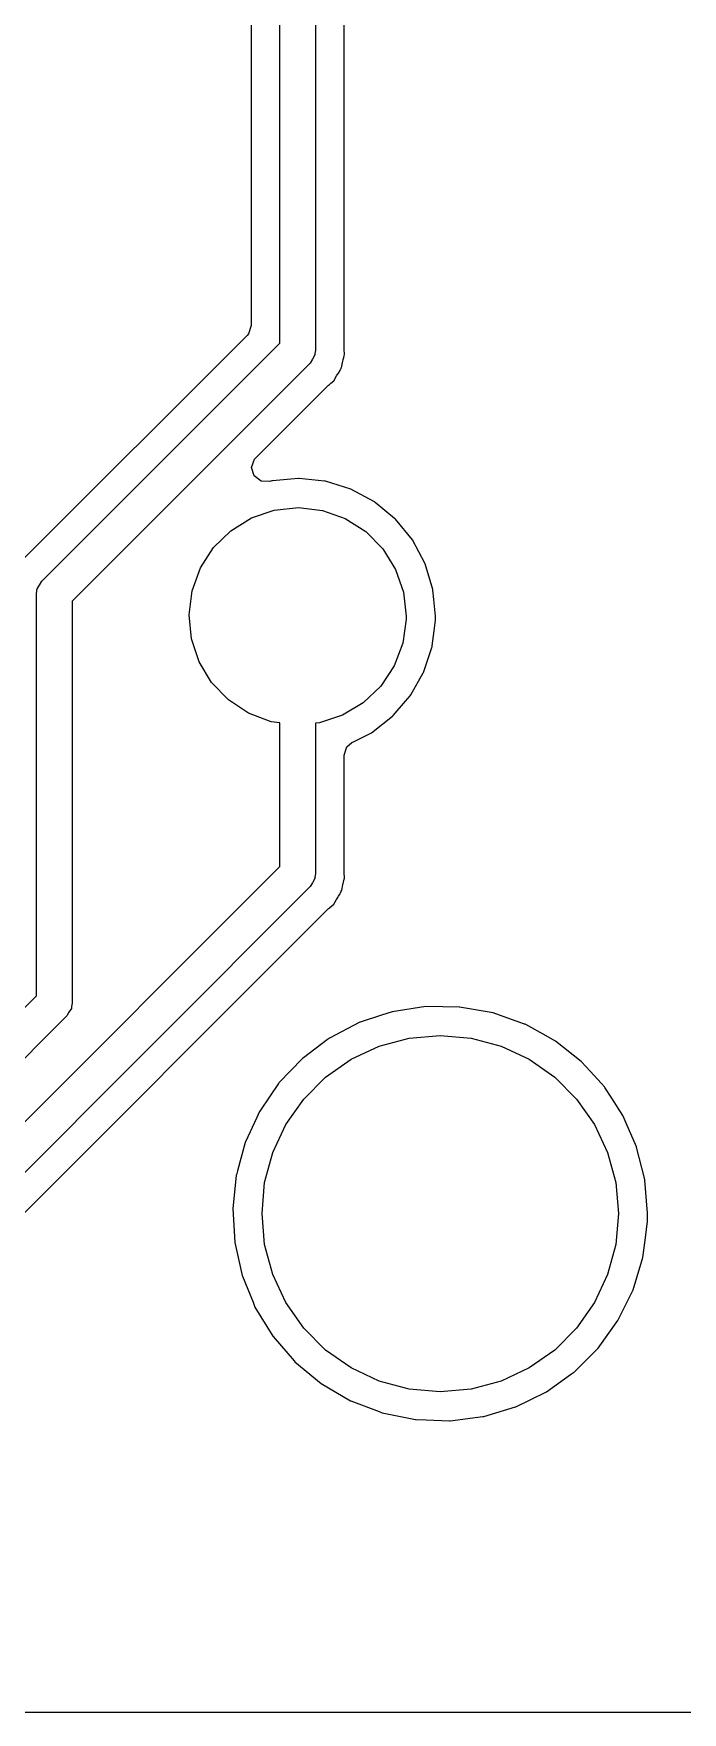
# Model space of a CAD drawing. Extents: x -27 to 355, y -108 to 35.
# Drawn here: x 339.46 to 344.01, y 12.63 to 24.4 of the extents above; entities that cross this region are included whole.
import ezdxf

# ---------------------------------------------------------------- set-up
doc = ezdxf.new("R2010")
doc.units = 0
doc.layers.add('BLACK', color=7, linetype='CONTINUOUS')

msp = doc.modelspace()

# ---------------------------------------------------------------- linework, layer by layer
at = {"layer": 'BLACK', "linetype": 'CONTINUOUS'}
for p, q in [((341.183, 22.2313), (341.183, 27.1877)), ((341.433, 27.186), (341.433, 22.1795)), ((340.982, 26.9575), (340.982, 22.3554)), ((341.633, 22.1981), (341.633, 26.9601)), ((340.953, 22.2854), (339.383, 20.7153)), ((340.963, 22.2972), (340.953, 22.2854)), ((340.982, 22.3554), (340.963, 22.2972)), ((339.512, 20.5604), (341.183, 22.2313)), ((341.427, 22.144), (341.411, 22.1182)), ((341.428, 22.1504), (341.427, 22.144)), ((341.43, 22.1529), (341.428, 22.1504)), ((341.433, 22.1795), (341.429, 22.1575)), ((341.429, 22.1575), (341.43, 22.1529)), ((341.631, 22.13), (341.635, 22.1424)), ((341.633, 22.1894), (341.633, 22.1981)), ((341.637, 22.1507), (341.633, 22.1894)), ((341.635, 22.1424), (341.637, 22.1507)), ((341.396, 22.0911), (339.725, 20.4203)), ((341.411, 22.1182), (341.396, 22.0911)), ((341.594, 22.0207), (341.607, 22.0398)), ((341.607, 22.0398), (341.609, 22.0482)), ((341.609, 22.0482), (341.612, 22.0535)), ((341.612, 22.0535), (341.614, 22.059)), ((341.614, 22.059), (341.618, 22.0665)), ((341.618, 22.0665), (341.621, 22.0836)), ((341.621, 22.0836), (341.625, 22.1047)), ((341.625, 22.1047), (341.627, 22.1132)), ((341.627, 22.1132), (341.628, 22.1173)), ((341.628, 22.1173), (341.631, 22.13)), ((341.014, 21.4258), (341.525, 21.9363)), ((341.525, 21.9363), (341.531, 21.9421)), ((341.531, 21.9421), (341.54, 21.9495)), ((341.54, 21.9495), (341.561, 21.9671)), ((341.561, 21.9671), (341.58, 22.0007)), ((341.58, 22.0007), (341.585, 22.008)), ((341.585, 22.008), (341.594, 22.0207)), ((340.985, 21.3586), (341.006, 21.4162)), ((341.002, 21.2999), (340.985, 21.3586)), ((341.006, 21.4162), (341.014, 21.4258)), ((341.051, 21.2626), (341.002, 21.2999)), ((341.112, 21.2608), (341.051, 21.2626)), ((341.126, 21.265), (341.112, 21.2608)), ((341.131, 21.2655), (341.126, 21.265)), ((341.259, 21.2771), (341.131, 21.2655)), ((341.131, 21.2655), (341.131, 21.2655)), ((341.314, 21.2821), (341.259, 21.2771)), ((341.319, 21.2816), (341.314, 21.2821)), ((341.497, 21.2629), (341.319, 21.2816)), ((341.319, 21.2816), (341.319, 21.2816)), ((341.502, 21.2624), (341.497, 21.2629)), ((341.682, 21.2066), (341.502, 21.2624)), ((341.848, 21.1168), (341.682, 21.2066)), ((341.852, 21.1137), (341.848, 21.1168)), ((341.987, 21.0018), (341.852, 21.1137)), ((341.852, 21.1137), (341.852, 21.1137)), ((340.838, 20.9155), (340.983, 21.0045)), ((340.983, 21.0045), (341.144, 21.0592)), ((341.144, 21.0592), (341.313, 21.077)), ((341.313, 21.077), (341.482, 21.0569)), ((341.482, 21.0569), (341.642, 20.9999)), ((341.642, 20.9999), (341.785, 20.9089)), ((341.994, 20.9965), (341.987, 21.0018)), ((342.113, 20.8502), (341.994, 20.9965)), ((340.717, 20.7966), (340.838, 20.9155)), ((341.785, 20.9089), (341.905, 20.7883)), ((342.202, 20.6836), (342.113, 20.8502)), ((340.625, 20.6538), (340.717, 20.7966)), ((341.905, 20.7883), (341.995, 20.6442)), ((340.567, 20.4942), (340.625, 20.6538)), ((341.995, 20.6442), (342.051, 20.4838)), ((342.256, 20.5029), (342.202, 20.6836)), ((339.475, 20.472), (339.478, 20.4941)), ((339.478, 20.4987), (339.479, 20.5011)), ((339.478, 20.4941), (339.478, 20.4987)), ((339.479, 20.5011), (339.48, 20.5075)), ((339.48, 20.5075), (339.497, 20.5334)), ((339.497, 20.5334), (339.512, 20.5604)), ((340.546, 20.3256), (340.567, 20.4942)), ((342.257, 20.498), (342.256, 20.5029)), ((342.263, 20.4328), (342.257, 20.498)), ((342.257, 20.498), (342.257, 20.498)), ((339.475, 17.6518), (339.475, 20.472)), ((339.725, 20.4203), (339.725, 17.6)), ((342.051, 20.4838), (342.07, 20.315)), ((342.275, 20.315), (342.263, 20.4328)), ((340.562, 20.1566), (340.546, 20.3256)), ((342.069, 20.2937), (342.046, 20.1255)), ((342.07, 20.315), (342.069, 20.2937)), ((342.265, 20.2134), (342.274, 20.288)), ((342.274, 20.3028), (342.275, 20.315)), ((342.274, 20.2962), (342.274, 20.3028)), ((342.274, 20.288), (342.274, 20.2962)), ((340.616, 19.9954), (340.562, 20.1566)), ((342.252, 20.1078), (342.265, 20.2134)), ((342.046, 20.1255), (341.985, 19.9667)), ((342.193, 19.9269), (342.249, 20.0961)), ((342.249, 20.0961), (342.251, 20.1007)), ((342.249, 20.0961), (342.249, 20.0961)), ((342.251, 20.1007), (342.252, 20.1078)), ((340.704, 19.8501), (340.616, 19.9954)), ((341.985, 19.9667), (341.891, 19.8252)), ((342.101, 19.7633), (342.189, 19.9174)), ((342.189, 19.9174), (342.191, 19.9216)), ((342.189, 19.9174), (342.189, 19.9174)), ((342.191, 19.9216), (342.193, 19.9269)), ((340.822, 19.7279), (340.704, 19.8501)), ((341.891, 19.8252), (341.768, 19.708)), ((340.964, 19.6349), (340.822, 19.7279)), ((341.768, 19.708), (341.622, 19.6211)), ((341.978, 19.6183), (342.065, 19.7199)), ((342.065, 19.7199), (342.098, 19.7575)), ((342.098, 19.7575), (342.101, 19.7633)), ((341.123, 19.5756), (340.964, 19.6349)), ((341.183, 19.5677), (341.123, 19.5756)), ((341.183, 18.5593), (341.183, 19.5677)), ((341.461, 19.5686), (341.433, 19.566)), ((341.433, 19.566), (341.433, 18.5075)), ((341.622, 19.6211), (341.461, 19.5686)), ((341.826, 19.4984), (341.974, 19.6146)), ((341.974, 19.6146), (341.978, 19.6183)), ((341.978, 19.6183), (341.978, 19.6183)), ((341.687, 19.4285), (341.704, 19.437)), ((341.704, 19.437), (341.826, 19.4984)), ((341.633, 19.3401), (341.652, 19.3983)), ((341.633, 18.526), (341.633, 19.3401)), ((341.652, 19.3983), (341.687, 19.4285)), ((337.76, 15.1368), (341.183, 18.5593)), ((341.433, 18.5075), (341.429, 18.4855)), ((341.633, 18.5174), (341.633, 18.526)), ((341.637, 18.4787), (341.633, 18.5174)), ((341.396, 18.4191), (337.76, 14.7832)), ((341.411, 18.4461), (341.396, 18.4191)), ((341.427, 18.472), (341.411, 18.4461)), ((341.428, 18.4784), (341.427, 18.472)), ((341.43, 18.4809), (341.428, 18.4784)), ((341.429, 18.4855), (341.43, 18.4809)), ((341.607, 18.3678), (341.609, 18.3762)), ((341.609, 18.3762), (341.612, 18.3815)), ((341.612, 18.3815), (341.614, 18.387)), ((341.614, 18.387), (341.618, 18.3945)), ((341.618, 18.3945), (341.62, 18.4054)), ((341.62, 18.4054), (341.625, 18.4327)), ((341.625, 18.4327), (341.627, 18.4412)), ((341.627, 18.4412), (341.635, 18.4703)), ((341.635, 18.4703), (341.637, 18.4787)), ((337.989, 14.7292), (341.525, 18.2642)), ((341.525, 18.2642), (341.531, 18.2701)), ((341.531, 18.2701), (341.533, 18.2721)), ((341.533, 18.2721), (341.561, 18.295)), ((341.561, 18.295), (341.58, 18.3287)), ((341.58, 18.3287), (341.585, 18.336)), ((341.585, 18.336), (341.595, 18.3508)), ((341.595, 18.3508), (341.607, 18.3678)), ((338.004, 16.1812), (339.475, 17.6518)), ((339.72, 17.5645), (339.703, 17.5386)), ((339.721, 17.5709), (339.72, 17.5645)), ((339.722, 17.5734), (339.721, 17.5709)), ((339.725, 17.6), (339.722, 17.578)), ((339.722, 17.578), (339.722, 17.5734)), ((342.206, 17.5769), (341.97, 17.5408)), ((342.327, 17.5754), (342.206, 17.5769)), ((342.44, 17.5741), (342.327, 17.5754)), ((342.444, 17.574), (342.44, 17.5741)), ((342.44, 17.5741), (342.44, 17.5741)), ((342.679, 17.5322), (342.444, 17.574)), ((339.688, 17.5116), (338.145, 15.9678)), ((339.703, 17.5386), (339.688, 17.5116)), ((341.74, 17.4649), (341.536, 17.3585)), ((341.743, 17.4667), (341.74, 17.4649)), ((341.747, 17.468), (341.743, 17.4667)), ((341.895, 17.5164), (341.747, 17.468)), ((341.747, 17.468), (341.747, 17.468)), ((341.97, 17.5408), (341.895, 17.5164)), ((342.724, 17.5164), (342.679, 17.5322)), ((342.9, 17.4539), (342.724, 17.5164)), ((342.904, 17.4526), (342.9, 17.4539)), ((342.9, 17.4539), (342.9, 17.4539)), ((342.908, 17.4506), (342.904, 17.4526)), ((343.052, 17.3708), (342.908, 17.4506)), ((342.908, 17.4506), (342.908, 17.4506)), ((341.518, 17.3463), (341.348, 17.2182)), ((341.532, 17.3566), (341.518, 17.3463)), ((341.536, 17.3585), (341.532, 17.3566)), ((341.536, 17.3585), (341.536, 17.3585)), ((341.88, 17.2996), (342.09, 17.356)), ((342.09, 17.356), (342.308, 17.375)), ((342.308, 17.375), (342.525, 17.356)), ((342.525, 17.356), (342.735, 17.2996)), ((343.113, 17.3373), (343.052, 17.3708)), ((343.116, 17.3348), (343.113, 17.3373)), ((343.297, 17.192), (343.116, 17.3348)), ((343.116, 17.3348), (343.116, 17.3348)), ((341.341, 17.2134), (341.176, 17.041)), ((341.348, 17.2182), (341.341, 17.2134)), ((341.504, 17.0826), (341.683, 17.2075)), ((341.683, 17.2075), (341.88, 17.2996)), ((342.735, 17.2996), (342.933, 17.2075)), ((342.933, 17.2075), (343.111, 17.0826)), ((341.35, 16.9285), (341.504, 17.0826)), ((343.111, 17.0826), (343.265, 16.9285)), ((343.3, 17.1895), (343.297, 17.192)), ((343.297, 17.192), (343.297, 17.192)), ((343.359, 17.1251), (343.3, 17.1895)), ((343.439, 17.0374), (343.359, 17.1251)), ((341.174, 17.0376), (341.046, 16.8501)), ((341.176, 17.041), (341.174, 17.0376)), ((341.174, 17.0376), (341.174, 17.0376)), ((343.461, 17.013), (343.439, 17.0374)), ((343.463, 17.0096), (343.461, 17.013)), ((343.511, 16.9352), (343.463, 17.0096)), ((343.463, 17.0096), (343.463, 17.0096)), ((341.042, 16.8439), (341.04, 16.8402)), ((341.046, 16.8501), (341.042, 16.8439)), ((341.225, 16.75), (341.35, 16.9285)), ((343.265, 16.9285), (343.39, 16.75)), ((343.59, 16.8128), (343.511, 16.9352)), ((341.022, 16.8), (340.942, 16.6276)), ((341.04, 16.8402), (341.022, 16.8)), ((341.04, 16.8402), (341.04, 16.8402)), ((341.133, 16.5525), (341.225, 16.75)), ((343.39, 16.75), (343.482, 16.5525)), ((343.592, 16.8091), (343.59, 16.8128)), ((343.613, 16.7597), (343.592, 16.8091)), ((343.592, 16.8091), (343.592, 16.8091)), ((343.685, 16.594), (343.613, 16.7597)), ((340.94, 16.6237), (340.885, 16.4244)), ((340.942, 16.6276), (340.94, 16.6237)), ((341.076, 16.3421), (341.133, 16.5525)), ((343.482, 16.5525), (343.539, 16.3421)), ((343.686, 16.5901), (343.685, 16.594)), ((343.741, 16.3736), (343.686, 16.5901)), ((340.877, 16.3937), (340.87, 16.3223)), ((340.878, 16.3977), (340.877, 16.3937)), ((340.877, 16.3937), (340.877, 16.3937)), ((340.885, 16.4244), (340.878, 16.3977)), ((343.743, 16.3627), (343.741, 16.3736)), ((340.87, 16.3223), (340.852, 16.1606)), ((341.058, 16.125), (341.076, 16.3421)), ((343.539, 16.3421), (343.558, 16.125)), ((343.744, 16.3587), (343.743, 16.3627)), ((343.763, 16.1278), (343.744, 16.3587)), ((343.744, 16.3587), (343.744, 16.3587)), ((340.852, 16.1606), (340.866, 15.9224)), ((341.076, 15.9079), (341.058, 16.125)), ((343.558, 16.125), (343.539, 15.9079)), ((343.751, 15.9736), (343.761, 16.0539)), ((343.761, 16.0539), (343.762, 16.0654)), ((343.762, 16.0941), (343.763, 16.125)), ((343.762, 16.0654), (343.762, 16.0941)), ((343.763, 16.125), (343.763, 16.1278)), ((340.866, 15.9224), (340.919, 15.6898)), ((341.133, 15.6975), (341.076, 15.9079)), ((343.539, 15.9079), (343.482, 15.6975)), ((343.732, 15.8332), (343.751, 15.9736)), ((343.661, 15.5892), (343.73, 15.8174)), ((343.73, 15.8174), (343.732, 15.8332)), ((340.919, 15.6898), (340.92, 15.686)), ((340.92, 15.686), (340.92, 15.686)), ((340.92, 15.686), (340.995, 15.5028)), ((341.225, 15.5), (341.133, 15.6975)), ((343.482, 15.6975), (343.39, 15.5)), ((343.617, 15.5003), (343.659, 15.5856)), ((343.659, 15.5856), (343.661, 15.5892)), ((343.659, 15.5856), (343.659, 15.5856)), ((340.995, 15.5028), (341.008, 15.4688)), ((341.008, 15.4688), (341.133, 15.2654)), ((341.35, 15.3215), (341.225, 15.5)), ((343.39, 15.5), (343.265, 15.3215)), ((343.555, 15.3754), (343.617, 15.5003)), ((341.504, 15.1674), (341.35, 15.3215)), ((343.265, 15.3215), (343.111, 15.1674)), ((343.416, 15.1817), (343.555, 15.3754)), ((341.133, 15.2654), (341.136, 15.2623)), ((341.136, 15.2623), (341.136, 15.2623)), ((341.136, 15.2623), (341.284, 15.0912)), ((341.284, 15.0912), (341.289, 15.0851)), ((341.289, 15.0851), (341.473, 14.9327)), ((341.683, 15.0425), (341.504, 15.1674)), ((343.111, 15.1674), (342.933, 15.0425)), ((343.247, 15.0133), (343.416, 15.1817)), ((341.88, 14.9504), (341.683, 15.0425)), ((342.933, 15.0425), (342.735, 14.9504)), ((343.053, 14.8748), (343.222, 14.9956)), ((343.222, 14.9956), (343.244, 15.011)), ((343.244, 15.011), (343.247, 15.0133)), ((343.244, 15.011), (343.244, 15.011)), ((341.473, 14.9327), (341.679, 14.8124)), ((342.09, 14.894), (341.88, 14.9504)), ((342.308, 14.875), (342.09, 14.894)), ((342.525, 14.894), (342.308, 14.875)), ((342.735, 14.9504), (342.525, 14.894)), ((342.943, 14.8211), (343.049, 14.873)), ((343.049, 14.873), (343.053, 14.8748)), ((343.049, 14.873), (343.049, 14.873)), ((341.679, 14.8124), (341.682, 14.811)), ((341.682, 14.811), (341.88, 14.7354)), ((341.88, 14.7354), (341.901, 14.7273)), ((341.901, 14.7273), (342.135, 14.6798)), ((342.614, 14.7025), (342.835, 14.7687)), ((342.835, 14.7687), (342.839, 14.7699)), ((342.835, 14.7687), (342.835, 14.7687)), ((342.839, 14.7699), (342.943, 14.8211)), ((342.135, 14.6798), (342.139, 14.6796)), ((342.139, 14.6796), (342.139, 14.6796)), ((342.139, 14.6796), (342.209, 14.6771)), ((342.209, 14.6771), (342.374, 14.671)), ((342.374, 14.671), (342.378, 14.6715)), ((342.378, 14.6715), (342.606, 14.7008)), ((342.378, 14.6715), (342.378, 14.6715)), ((342.606, 14.7008), (342.61, 14.7013)), ((342.606, 14.7008), (342.606, 14.7008)), ((342.61, 14.7013), (342.614, 14.7025)), ((342.614, 14.7025), (342.614, 14.7025)), ((345.626, 12.6255), (320.489, 12.6255))]:
    msp.add_line(p, q, dxfattribs=at)

doc.saveas('drawing.dxf')
